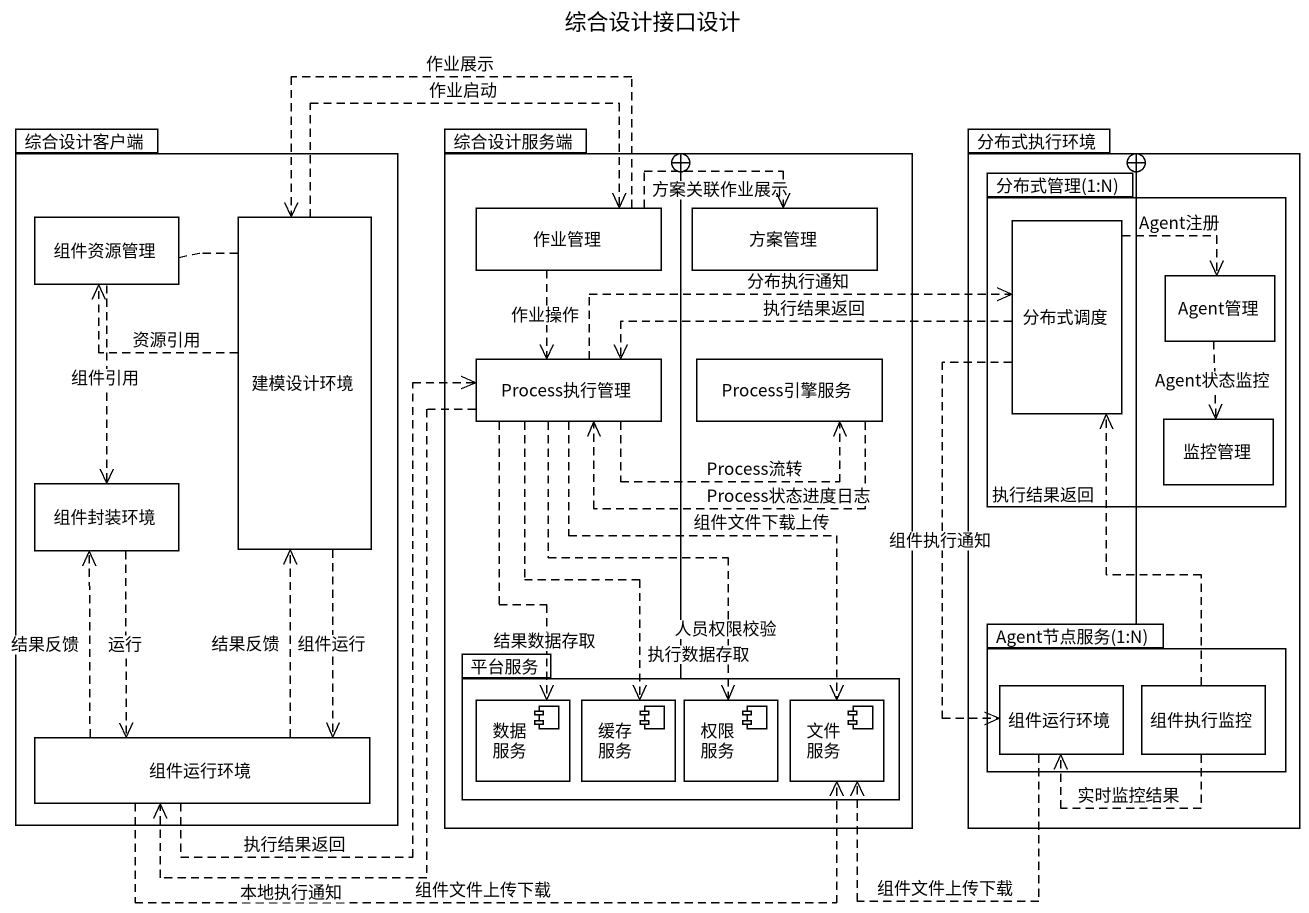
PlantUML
@startuml
title 综合设计接口设计
package 综合设计客户端 {
  rectangle 组件资源管理
  rectangle 建模设计环境
  rectangle 组件封装环境
  rectangle 组件运行环境
}
package 综合设计服务端 {
  rectangle 作业管理
  rectangle 方案管理
  rectangle Process执行管理
  rectangle Process引擎服务
  package 平台服务 {
    component 数据服务
    component 缓存服务
    component 权限服务
    component 文件服务
  }
}
package 分布式执行环境 {
  package "分布式管理(1:N)" as 分布式管理_1_N {
    rectangle 分布式调度
    rectangle Agent管理
    rectangle 监控管理
  }
  package "Agent节点服务(1:N)" as Agent节点服务_1_N {
    rectangle "组件运行环境" as 组件运行环境_2
    rectangle 组件执行监控
  }
}
分布式管理_1_N --+ 分布式执行环境
建模设计环境 .up.> 组件资源管理 : 资源引用
建模设计环境 .right.> 作业管理 : 作业启动
建模设计环境 ..> 组件封装环境 : 组件引用
建模设计环境 ..> 组件运行环境 : 组件运行
作业管理 .left.> 建模设计环境 : 作业展示
作业管理 .right.> 方案管理 : 方案关联作业展示
作业管理 ..> Process执行管理 : 作业操作
分布式调度 .right.> Agent管理 : Agent注册
分布式调度 .left.> Process执行管理 : 执行结果返回
分布式调度 ..> 组件运行环境_2 : 组件执行通知
Agent管理 ..> 监控管理 : Agent状态监控
Process执行管理 .right.> 分布式调度 : 分布执行通知
Process执行管理 .right.> Process引擎服务 : Process流转
Process执行管理 ..> 组件运行环境 : 本地执行通知
Process执行管理 ..> 数据服务 : 结果数据存取
Process执行管理 ..> 缓存服务 : 执行数据存取
Process执行管理 ..> 权限服务 : 人员权限校验
Process执行管理 ..> 文件服务 : 组件文件下载上传
Process引擎服务 .left.> Process执行管理 : Process状态进度日志
组件封装环境 ..> 组件运行环境 : 运行
平台服务 -up-+ 综合设计服务端
Agent节点服务_1_N -up-+ 分布式执行环境
组件运行环境 .up.> 建模设计环境 : 结果反馈
组件运行环境 .up.> Process执行管理 : 执行结果返回
组件运行环境 .up.> 组件封装环境 : 结果反馈
组件运行环境 .right.> 文件服务 : 组件文件上传下载
组件运行环境_2 .left.> 文件服务 : 组件文件上传下载
组件执行监控 .up.> 分布式调度 : 执行结果返回
组件执行监控 .left.> 组件运行环境_2 : 实时监控结果
@enduml
